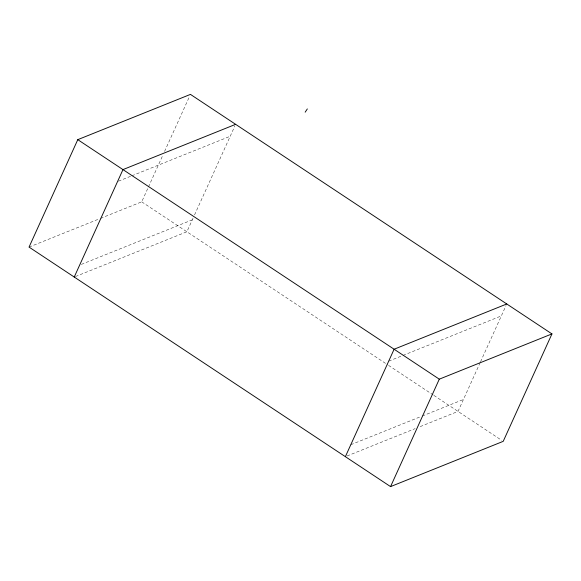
<?xml version="1.0" encoding="UTF-8"?>
<svg xmlns="http://www.w3.org/2000/svg" width="581" height="581" viewBox="0 0 581 581"><rect width="100%" height="100%" fill="white"/><g stroke="black" fill="none" stroke-linecap="round" stroke-linejoin="round"><path stroke-width="0.44" stroke-dasharray="2.9 2.18" d="M100.513 218.376L141.706 201.832L148.082 187.779M148.453 186.951L163.072 154.72M164.576 151.416L189.319 96.874M193.052 218.195L186.893 231.768L74.237 277.028M194.541 214.919L234.906 125.924M480.167 362.602L458.024 411.406L419.351 426.941M480.538 361.781L506.036 305.562M118.401 181.192L131.008 176.13M131.851 175.789L230.214 136.274M29.05 247.092L99.671 218.717M81.333 264.413L192.311 219.829M388.689 361.171L402.139 355.761M402.982 355.427L501.345 315.911M350.786 444.726L421.407 416.359M422.249 416.018L463.442 399.467M347.053 455.991L415.146 428.633M141.706 201.832L387.788 364.868M388.544 365.369L433.106 394.891M433.862 395.392L501.708 440.347"/><path stroke-width="0.87" d="M77.781 139.658L29.05 247.092L390.555 486.609L503.219 441.342L551.95 333.908L190.445 94.391L77.781 139.658L439.294 379.168L551.95 333.908M74.237 277.028L122.976 169.594L235.632 124.334M345.368 456.666L394.107 349.232L506.763 303.972M390.555 486.609L439.294 379.168M305.163 112.191L307.327 108.916"/></g></svg>
